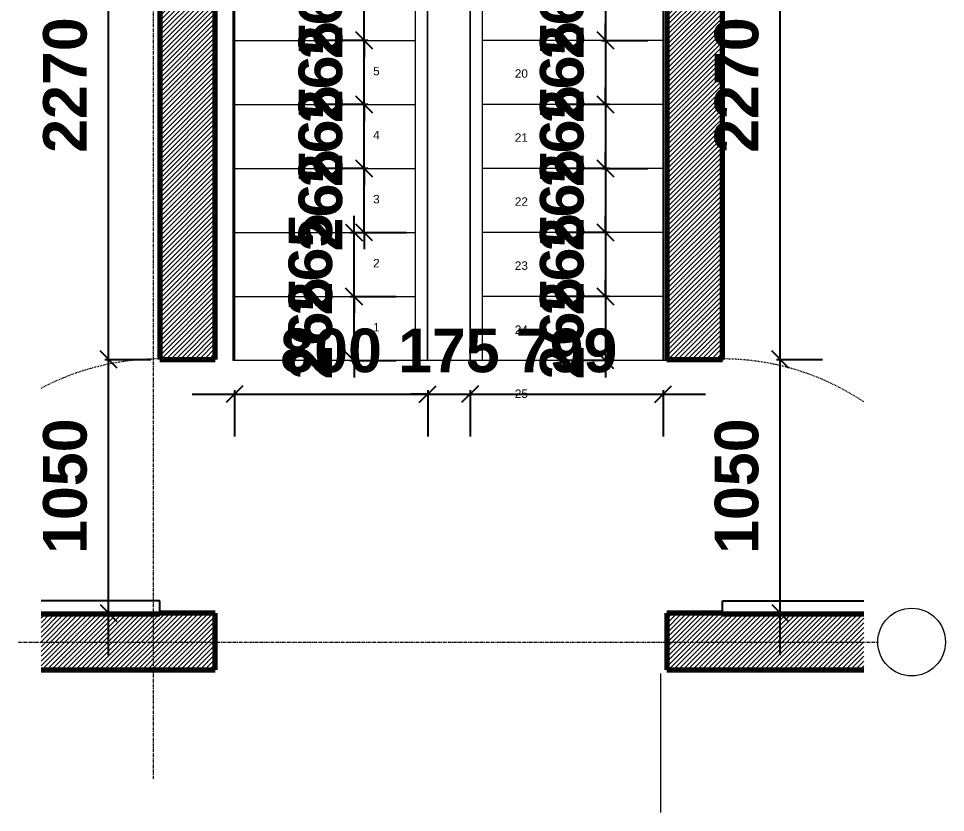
# Model space of a CAD drawing. Header units: inches. Extents: x 22 to 382261, y 22 to 371281.
# Drawn here: x 32462 to 36299, y 52683 to 55969 of the extents above; entities that cross this region are included whole.
import ezdxf

# ---------------------------------------------------------------- set-up
doc = ezdxf.new("R2010")
doc.units = ezdxf.units.IN
doc.header["$MEASUREMENT"] = 0
for name, pattern in [('Dash', [6.35, 3.175, -3.175]), ('Grid Line 1_2_', [22.225, 12.7, -3.175, 3.175, -3.175]), ('Overhead', [3.96875, 2.38125, -1.5875])]:
    doc.linetypes.add(name, pattern=pattern)
for name, color, linetype, lineweight in [('A-ANNO-DIMS', 211, 'Continuous', 9), ('A-AREA', 32, 'Continuous', 9), ('A-DOOR', 31, 'Continuous', 9), ('A-DOOR-HDLN', 31, 'Dash', 9), ('A-FLOR', 192, 'Continuous', 9), ('A-FLOR-HRAL', 11, 'Continuous', 9), ('A-WALL-PATT', 111, 'Continuous', 9), ('I-WALL', 2, 'Continuous', 9), ('S-GRID', 1, 'Continuous', 9), ('S-GRID-IDEN', 1, 'Continuous', 9), ('S-STRS', 31, 'Continuous', 9), ('S-STRS-ANNO', 31, 'Continuous', 9)]:
    doc.layers.add(name, color=color, linetype=linetype, lineweight=lineweight)
doc.styles.add('Arial', font='arial.ttf', dxfattribs={"height": 506.015625})
doc.styles.add('Arial_B_1', font='arialbd.ttf', dxfattribs={"height": 180.555556})
doc.dimstyles.new('1', dxfattribs={"dimscale": 304.8, "dimtxt": 178.545395, "dimasz": 0.227865, "dimexe": 0.574147, "dimexo": 0.0625, "dimgap": 0.287073, "dimtad": 1, "dimdec": 0, "dimzin": 0, "dimdsep": 46, "dimtxsty": 'Arial_B_1', "dimblk1": 'OBLIQUE', "dimblk2": 'OBLIQUE', "dimsah": 1, "dimcen": 0.09, "dimdle": 0.574147, "dimazin": 0, "dimtfac": 1, "dimtdec": 4, "dimtix": 1, "dimtmove": 0, "dimatfit": 3, "dimfxl": 0.574147, "dimfxlon": 1, "dimtvp": 1, "dimtolj": 1, "dimtzin": 0, "dimarcsym": 2})
pattern_1 = [(45, (21254.124, 44820.175), (-9.899495, 9.899495), [])]

# ---------------------------------------------------------------- blocks, each defined once
blk = doc.blocks.new('M_Single-Flush - 1050 DOORS 2 gym _ memebers room-944587-02-FIRST FLOOR DIM  STAIRS')
at = {"layer": 'A-DOOR', "lineweight": 25}
for p, q in [((525, -115), (474, -115)), ((474, -115), (474, -606.3)), ((525, -115), (525, -606.3))]:
    blk.add_line(p, q, dxfattribs=at)
at = {"layer": 'A-DOOR-HDLN'}
blk.add_arc((525, -115), 1051.7, 180, 207.8763, dxfattribs=at)
blk = doc.blocks.new('M_Single-Flush - 1050 DOORS-898826-02-FIRST FLOOR DIM  STAIRS')
at = {"layer": 'A-DOOR', "lineweight": 25}
for p, q in [((474, 115), (474, 700.2)), ((525, 115), (525, 700.2)), ((525, 115), (474, 115))]:
    blk.add_line(p, q, dxfattribs=at)
at = {"layer": 'A-DOOR-HDLN'}
blk.add_arc((525, 115), 1051.7, 146.1794, 180, dxfattribs=at)
blk = doc.blocks.new('Top Rail Type - Top Rail_Internal_-670082-02-FIRST FLOOR DIM  STAIRS')
at = {"layer": 'A-FLOR-HRAL'}
for p, q in [((12850.8, 12192), (12886, 12192)), ((12850.8, 12116.6), (12850.8, 12192)), ((12900.8, 12142), (12900.8, 12192)), ((12900.8, 12192), (13076.6, 12192)), ((13076.6, 12192), (13126.6, 12192)), ((13076.6, 12103.5), (13076.6, 12192)), ((13126.6, 12192), (13126.6, 12103.5)), ((13076.6, 12142), (12900.8, 12142)), ((12900.8, 12142), (12900.8, 12116.6)), ((12850.8, 9733.2), (12850.8, 12116.6)), ((12900.8, 12116.6), (12850.8, 12116.6)), ((12900.8, 12116.6), (12900.8, 9733.2)), ((13076.6, 9733.2), (13076.6, 12103.5)), ((13126.6, 12103.5), (13076.6, 12103.5)), ((13126.6, 12103.5), (13126.6, 9733.2)), ((13126.6, 9733.2), (13076.6, 9733.2))]:
    blk.add_line(p, q, dxfattribs=at)
blk = doc.blocks.new('Top Rail Type - Top Rail_Internal_-V1-02-FIRST FLOOR DIM  STAIRS')
at = {"layer": 'A-FLOR-HRAL'}
for p, q in [((12850.8, 12167), (12886, 12167)), ((12850.8, 12116.6), (12850.8, 12167)), ((12885.9, 12192), (12885.9, 12142)), ((12885.9, 12192), (13076.6, 12192)), ((13126.6, 12167), (13076.6, 12167)), ((13076.6, 12167), (13076.6, 12103.5)), ((13088.8, 12192), (13088.8, 12142)), ((13126.6, 12167), (13126.6, 12103.5)), ((12885.9, 12142), (13076.6, 12142)), ((12900.8, 12116.6), (12900.8, 12142)), ((12850.8, 9733.2), (12850.8, 12116.6)), ((12900.8, 9733.2), (12900.8, 12116.6)), ((13076.6, 12103.5), (13076.6, 9733.2)), ((13126.6, 12103.5), (13126.6, 9733.2)), ((13126.6, 9733.2), (13076.6, 9733.2))]:
    blk.add_line(p, q, dxfattribs=at)
blk = doc.blocks.new('Top Rail Type - Top Rail_Internal_-670101-02-FIRST FLOOR DIM  STAIRS')
at = {"layer": 'A-FLOR-HRAL'}
for p, q in [((12381.2, 12941.2), (12384, 12941.2)), ((12384, 12891.2), (12384, 12941.2)), ((12384, 12941.2), (13581.2, 12941.2)), ((12051.6, 12762.8), (12051.6, 12908.2)), ((13628.7, 12891.2), (13628.7, 12908.2)), ((12101.6, 12891.2), (12101.6, 12762.8)), ((12384, 12891.2), (12101.6, 12891.2)), ((13628.7, 12891.2), (12384, 12891.2)), ((13875.8, 12891.2), (13628.7, 12891.2)), ((13875.8, 12778.8), (13875.8, 12891.2)), ((13875.8, 12778.8), (13891.2, 12778.8)), ((13875.8, 9733.2), (13875.8, 12778.8)), ((12051.6, 12238.2), (12051.6, 12762.8)), ((12101.6, 12762.8), (12051.6, 12762.8)), ((12101.6, 12762.8), (12101.6, 9733.2)), ((13925.8, 9733.2), (13875.8, 9733.2)), ((13925.8, 9738.2), (13925.8, 9733.2))]:
    blk.add_line(p, q, dxfattribs=at)
blk = doc.blocks.new('Top Rail Type - Top Rail_Internal_-V2-02-FIRST FLOOR DIM  STAIRS')
at = {"layer": 'A-FLOR-HRAL'}
for p, q in [((12381.2, 12941.2), (12384, 12941.2)), ((12384, 12941.2), (13581.2, 12941.2)), ((12051.6, 12762.8), (12051.6, 12908.2)), ((12101.6, 12891.2), (12384, 12891.2)), ((12101.6, 12762.8), (12101.6, 12891.2)), ((12384, 12891.2), (13628.7, 12891.2)), ((13628.7, 12891.2), (13875.8, 12891.2)), ((13875.8, 12891.2), (13875.8, 12778.8)), ((13875.8, 12778.8), (13875.8, 9733.2)), ((12051.6, 12238.2), (12051.6, 12762.8)), ((12101.6, 9733.2), (12101.6, 12762.8)), ((13925.8, 9733.2), (13875.8, 9733.2)), ((13925.8, 9738.2), (13925.8, 9733.2))]:
    blk.add_line(p, q, dxfattribs=at)
blk = doc.blocks.new('Grid - Grid Head - Circle-749417-02-FIRST FLOOR DIM  STAIRS')
at = {"layer": 'S-GRID-IDEN'}
blk.add_circle((0, 0), 4, dxfattribs=at)
blk = doc.blocks.new('_Oblique')
at = {"color": 0, "linetype": 'ByBlock', "lineweight": -2}
blk.add_line((-0.5, -0.5), (0.5, 0.5), dxfattribs=at)
blk = doc.blocks.new('*D4959')
at = {"layer": 'A-ANNO-DIMS', "color": 0, "lineweight": -2, "transparency": 16777216}
for p, q in [((34891.4, 55348.4), (34891.4, 55417.8)), ((34907.3, 55348.4), (34716.4, 55348.4)), ((34891.4, 55348.4), (34891.4, 55083.4)), ((34907.3, 55083.4), (34716.4, 55083.4)), ((34891.4, 55083.4), (34891.4, 55013.9))]:
    blk.add_line(p, q, dxfattribs=at)
at = {"layer": 'Defpoints', "color": 0, "transparency": 16777216}
for p in [(34926.4, 55348.4), (34891.4, 55083.4), (34926.4, 55083.4)]:
    blk.add_point(p, dxfattribs=at)
at = {"layer": 'A-ANNO-DIMS', "color": 0, "lineweight": -2, "transparency": 16777216, "xscale": 69.45312499999999, "yscale": 69.45312499999999, "zscale": 69.45312499999999}
for p, rotation in [((34891.4, 55348.4), 270), ((34891.4, 55083.4), 90)]:
    blk.add_blockref('_Oblique', p, dxfattribs=dict(at, rotation=rotation))
at = {"layer": 'A-ANNO-DIMS', "color": 0, "transparency": 16777216, "insert": (34711.7, 55215.9), "char_height": 180.56, "width": 195.89, "attachment_point": 5, "rotation": 90, "style": 'Arial_B_1'}
blk.add_mtext('\\A1;265', dxfattribs=at)
blk = doc.blocks.new('*D4960')
at = {"layer": 'A-ANNO-DIMS', "color": 0, "lineweight": -2, "transparency": 16777216}
for p, q in [((34891.4, 55083.4), (34891.4, 55152.8)), ((34907.3, 55083.4), (34716.4, 55083.4)), ((34891.4, 55083.4), (34891.4, 54818.4)), ((34907.3, 54818.4), (34716.4, 54818.4)), ((34891.4, 54818.4), (34891.4, 54748.9))]:
    blk.add_line(p, q, dxfattribs=at)
at = {"layer": 'Defpoints', "color": 0, "transparency": 16777216}
for p in [(34926.4, 55083.4), (34891.4, 54818.4), (34926.4, 54818.4)]:
    blk.add_point(p, dxfattribs=at)
at = {"layer": 'A-ANNO-DIMS', "color": 0, "lineweight": -2, "transparency": 16777216, "xscale": 69.45312499999999, "yscale": 69.45312499999999, "zscale": 69.45312499999999}
for p, rotation in [((34891.4, 55083.4), 270), ((34891.4, 54818.4), 90)]:
    blk.add_blockref('_Oblique', p, dxfattribs=dict(at, rotation=rotation))
at = {"layer": 'A-ANNO-DIMS', "color": 0, "transparency": 16777216, "insert": (34711.7, 54950.9), "char_height": 180.56, "width": 195.89, "attachment_point": 5, "rotation": 90, "style": 'Arial_B_1'}
blk.add_mtext('\\A1;265', dxfattribs=at)
blk = doc.blocks.new('*D4961')
at = {"layer": 'A-ANNO-DIMS', "color": 0, "lineweight": -2, "transparency": 16777216}
for p, q in [((34891.4, 54818.4), (34891.4, 54887.8)), ((34907.3, 54818.4), (34716.4, 54818.4)), ((34891.4, 54818.4), (34891.4, 54553.4)), ((34907.3, 54553.4), (34716.4, 54553.4)), ((34891.4, 54553.4), (34891.4, 54483.9))]:
    blk.add_line(p, q, dxfattribs=at)
at = {"layer": 'Defpoints', "color": 0, "transparency": 16777216}
for p in [(34926.4, 54818.4), (34891.4, 54553.4), (34926.4, 54553.4)]:
    blk.add_point(p, dxfattribs=at)
at = {"layer": 'A-ANNO-DIMS', "color": 0, "lineweight": -2, "transparency": 16777216, "xscale": 69.45312499999999, "yscale": 69.45312499999999, "zscale": 69.45312499999999}
for p, rotation in [((34891.4, 54818.4), 270), ((34891.4, 54553.4), 90)]:
    blk.add_blockref('_Oblique', p, dxfattribs=dict(at, rotation=rotation))
at = {"layer": 'A-ANNO-DIMS', "color": 0, "transparency": 16777216, "insert": (34711.7, 54685.9), "char_height": 180.56, "width": 195.89, "attachment_point": 5, "rotation": 90, "style": 'Arial_B_1'}
blk.add_mtext('\\A1;265', dxfattribs=at)
blk = doc.blocks.new('*D4965')
at = {"layer": 'A-ANNO-DIMS', "color": 0, "lineweight": -2, "transparency": 16777216}
for p, q in [((34891.4, 56143.4), (34891.4, 56212.8)), ((34875.4, 56143.4), (35066.4, 56143.4)), ((34891.4, 56143.4), (34891.4, 55878.4)), ((34875.4, 55878.4), (35066.4, 55878.4)), ((34891.4, 55878.4), (34891.4, 55808.9))]:
    blk.add_line(p, q, dxfattribs=at)
at = {"layer": 'Defpoints', "color": 0, "transparency": 16777216}
for p in [(34856.4, 56143.4), (34856.4, 55878.4), (34891.4, 55878.4)]:
    blk.add_point(p, dxfattribs=at)
at = {"layer": 'A-ANNO-DIMS', "color": 0, "lineweight": -2, "transparency": 16777216, "xscale": 69.45312499999999, "yscale": 69.45312499999999, "zscale": 69.45312499999999}
for p, rotation in [((34891.4, 56143.4), 270), ((34891.4, 55878.4), 90)]:
    blk.add_blockref('_Oblique', p, dxfattribs=dict(at, rotation=rotation))
at = {"layer": 'A-ANNO-DIMS', "color": 0, "transparency": 16777216, "insert": (34711.7, 56010.9), "char_height": 180.56, "width": 195.89, "attachment_point": 5, "rotation": 90, "style": 'Arial_B_1'}
blk.add_mtext('\\A1;265', dxfattribs=at)
blk = doc.blocks.new('*D4966')
at = {"layer": 'A-ANNO-DIMS', "color": 0, "lineweight": -2, "transparency": 16777216}
for p, q in [((34891.4, 55878.4), (34891.4, 55947.8)), ((34875.4, 55878.4), (35066.4, 55878.4)), ((34891.4, 55878.4), (34891.4, 55613.4)), ((34907.3, 55613.4), (34716.4, 55613.4)), ((34891.4, 55613.4), (34891.4, 55543.9))]:
    blk.add_line(p, q, dxfattribs=at)
at = {"layer": 'Defpoints', "color": 0, "transparency": 16777216}
for p in [(34856.4, 55878.4), (34891.4, 55613.4), (34926.4, 55613.4)]:
    blk.add_point(p, dxfattribs=at)
at = {"layer": 'A-ANNO-DIMS', "color": 0, "lineweight": -2, "transparency": 16777216, "xscale": 69.45312499999999, "yscale": 69.45312499999999, "zscale": 69.45312499999999}
for p, rotation in [((34891.4, 55878.4), 270), ((34891.4, 55613.4), 90)]:
    blk.add_blockref('_Oblique', p, dxfattribs=dict(at, rotation=rotation))
at = {"layer": 'A-ANNO-DIMS', "color": 0, "transparency": 16777216, "insert": (34711.7, 55745.9), "char_height": 180.56, "width": 195.89, "attachment_point": 5, "rotation": 90, "style": 'Arial_B_1'}
blk.add_mtext('\\A1;265', dxfattribs=at)
blk = doc.blocks.new('*D4967')
at = {"layer": 'A-ANNO-DIMS', "color": 0, "lineweight": -2, "transparency": 16777216}
for p, q in [((34891.4, 55613.4), (34891.4, 55682.8)), ((34907.3, 55613.4), (34716.4, 55613.4)), ((34891.4, 55613.4), (34891.4, 55348.4)), ((34875.4, 55348.4), (35066.4, 55348.4)), ((34891.4, 55348.4), (34891.4, 55278.9))]:
    blk.add_line(p, q, dxfattribs=at)
at = {"layer": 'Defpoints', "color": 0, "transparency": 16777216}
for p in [(34926.4, 55613.4), (34856.4, 55348.4), (34891.4, 55348.4)]:
    blk.add_point(p, dxfattribs=at)
at = {"layer": 'A-ANNO-DIMS', "color": 0, "lineweight": -2, "transparency": 16777216, "xscale": 69.45312499999999, "yscale": 69.45312499999999, "zscale": 69.45312499999999}
for p, rotation in [((34891.4, 55613.4), 270), ((34891.4, 55348.4), 90)]:
    blk.add_blockref('_Oblique', p, dxfattribs=dict(at, rotation=rotation))
at = {"layer": 'A-ANNO-DIMS', "color": 0, "transparency": 16777216, "insert": (34711.7, 55480.9), "char_height": 180.56, "width": 195.89, "attachment_point": 5, "rotation": 90, "style": 'Arial_B_1'}
blk.add_mtext('\\A1;265', dxfattribs=at)
blk = doc.blocks.new('*D4973')
at = {"layer": 'A-ANNO-DIMS', "color": 0, "lineweight": -2, "transparency": 16777216}
for p, q in [((33850.5, 54818.4), (33850.5, 54887.8)), ((33834.6, 54818.4), (34025.5, 54818.4)), ((33850.5, 54553.4), (33850.5, 54818.4)), ((33834.6, 54553.4), (34025.5, 54553.4)), ((33850.5, 54553.4), (33850.5, 54483.9))]:
    blk.add_line(p, q, dxfattribs=at)
at = {"layer": 'Defpoints', "color": 0, "transparency": 16777216}
for p in [(33815.5, 54818.4), (33850.5, 54818.4), (33815.5, 54553.4)]:
    blk.add_point(p, dxfattribs=at)
at = {"layer": 'A-ANNO-DIMS', "color": 0, "lineweight": -2, "transparency": 16777216, "xscale": 69.45312499999999, "yscale": 69.45312499999999, "zscale": 69.45312499999999}
for p, rotation in [((33850.5, 54818.4), 270), ((33850.5, 54553.4), 90)]:
    blk.add_blockref('_Oblique', p, dxfattribs=dict(at, rotation=rotation))
at = {"layer": 'A-ANNO-DIMS', "color": 0, "transparency": 16777216, "insert": (33670.8, 54685.9), "char_height": 180.56, "width": 195.89, "attachment_point": 5, "rotation": 90, "style": 'Arial_B_1'}
blk.add_mtext('\\A1;265', dxfattribs=at)
blk = doc.blocks.new('*D4974')
at = {"layer": 'A-ANNO-DIMS', "color": 0, "lineweight": -2, "transparency": 16777216}
for p, q in [((33850.5, 55083.4), (33850.5, 55152.8)), ((33834.6, 55083.4), (34025.5, 55083.4)), ((33850.5, 54818.4), (33850.5, 55083.4)), ((33834.6, 54818.4), (34025.5, 54818.4)), ((33850.5, 54818.4), (33850.5, 54748.9))]:
    blk.add_line(p, q, dxfattribs=at)
at = {"layer": 'Defpoints', "color": 0, "transparency": 16777216}
for p in [(33815.5, 55083.4), (33850.5, 55083.4), (33815.5, 54818.4)]:
    blk.add_point(p, dxfattribs=at)
at = {"layer": 'A-ANNO-DIMS', "color": 0, "lineweight": -2, "transparency": 16777216, "xscale": 69.45312499999999, "yscale": 69.45312499999999, "zscale": 69.45312499999999}
for p, rotation in [((33850.5, 55083.4), 270), ((33850.5, 54818.4), 90)]:
    blk.add_blockref('_Oblique', p, dxfattribs=dict(at, rotation=rotation))
at = {"layer": 'A-ANNO-DIMS', "color": 0, "transparency": 16777216, "insert": (33670.8, 54950.9), "char_height": 180.56, "width": 195.89, "attachment_point": 5, "rotation": 90, "style": 'Arial_B_1'}
blk.add_mtext('\\A1;265', dxfattribs=at)
blk = doc.blocks.new('*D4975')
at = {"layer": 'A-ANNO-DIMS', "color": 0, "lineweight": -2, "transparency": 16777216}
for p, q in [((33892.2, 55348.4), (33892.2, 55417.8)), ((33908.2, 55348.4), (33717.2, 55348.4)), ((33892.2, 55083.4), (33892.2, 55348.4)), ((33876.3, 55083.4), (34067.2, 55083.4)), ((33892.2, 55083.4), (33892.2, 55013.9))]:
    blk.add_line(p, q, dxfattribs=at)
at = {"layer": 'Defpoints', "color": 0, "transparency": 16777216}
for p in [(33892.2, 55348.4), (33927.2, 55348.4), (33857.2, 55083.4)]:
    blk.add_point(p, dxfattribs=at)
at = {"layer": 'A-ANNO-DIMS', "color": 0, "lineweight": -2, "transparency": 16777216, "xscale": 69.45312499999999, "yscale": 69.45312499999999, "zscale": 69.45312499999999}
for p, rotation in [((33892.2, 55348.4), 270), ((33892.2, 55083.4), 90)]:
    blk.add_blockref('_Oblique', p, dxfattribs=dict(at, rotation=rotation))
at = {"layer": 'A-ANNO-DIMS', "color": 0, "transparency": 16777216, "insert": (33712.5, 55215.9), "char_height": 180.56, "width": 195.89, "attachment_point": 5, "rotation": 90, "style": 'Arial_B_1'}
blk.add_mtext('\\A1;265', dxfattribs=at)
blk = doc.blocks.new('*D4976')
at = {"layer": 'A-ANNO-DIMS', "color": 0, "lineweight": -2, "transparency": 16777216}
for p, q in [((33892.2, 55613.4), (33892.2, 55682.8)), ((33908.2, 55613.4), (33717.2, 55613.4)), ((33892.2, 55348.4), (33892.2, 55613.4)), ((33908.2, 55348.4), (33717.2, 55348.4)), ((33892.2, 55348.4), (33892.2, 55278.9))]:
    blk.add_line(p, q, dxfattribs=at)
at = {"layer": 'Defpoints', "color": 0, "transparency": 16777216}
for p in [(33892.2, 55613.4), (33927.2, 55613.4), (33927.2, 55348.4)]:
    blk.add_point(p, dxfattribs=at)
at = {"layer": 'A-ANNO-DIMS', "color": 0, "lineweight": -2, "transparency": 16777216, "xscale": 69.45312499999999, "yscale": 69.45312499999999, "zscale": 69.45312499999999}
for p, rotation in [((33892.2, 55613.4), 270), ((33892.2, 55348.4), 90)]:
    blk.add_blockref('_Oblique', p, dxfattribs=dict(at, rotation=rotation))
at = {"layer": 'A-ANNO-DIMS', "color": 0, "transparency": 16777216, "insert": (33712.5, 55480.9), "char_height": 180.56, "width": 195.89, "attachment_point": 5, "rotation": 90, "style": 'Arial_B_1'}
blk.add_mtext('\\A1;265', dxfattribs=at)
blk = doc.blocks.new('*D4977')
at = {"layer": 'A-ANNO-DIMS', "color": 0, "lineweight": -2, "transparency": 16777216}
for p, q in [((33892.2, 55878.4), (33892.2, 55947.8)), ((33908.2, 55878.4), (33717.2, 55878.4)), ((33892.2, 55613.4), (33892.2, 55878.4)), ((33908.2, 55613.4), (33717.2, 55613.4)), ((33892.2, 55613.4), (33892.2, 55543.9))]:
    blk.add_line(p, q, dxfattribs=at)
at = {"layer": 'Defpoints', "color": 0, "transparency": 16777216}
for p in [(33892.2, 55878.4), (33927.2, 55878.4), (33927.2, 55613.4)]:
    blk.add_point(p, dxfattribs=at)
at = {"layer": 'A-ANNO-DIMS', "color": 0, "lineweight": -2, "transparency": 16777216, "xscale": 69.45312499999999, "yscale": 69.45312499999999, "zscale": 69.45312499999999}
for p, rotation in [((33892.2, 55878.4), 270), ((33892.2, 55613.4), 90)]:
    blk.add_blockref('_Oblique', p, dxfattribs=dict(at, rotation=rotation))
at = {"layer": 'A-ANNO-DIMS', "color": 0, "transparency": 16777216, "insert": (33712.5, 55745.9), "char_height": 180.56, "width": 195.89, "attachment_point": 5, "rotation": 90, "style": 'Arial_B_1'}
blk.add_mtext('\\A1;265', dxfattribs=at)
blk = doc.blocks.new('*D4978')
at = {"layer": 'A-ANNO-DIMS', "color": 0, "lineweight": -2, "transparency": 16777216}
for p, q in [((33892.2, 56143.4), (33892.2, 56212.8)), ((33908.2, 56143.4), (33717.2, 56143.4)), ((33892.2, 55878.4), (33892.2, 56143.4)), ((33908.2, 55878.4), (33717.2, 55878.4)), ((33892.2, 55878.4), (33892.2, 55808.9))]:
    blk.add_line(p, q, dxfattribs=at)
at = {"layer": 'Defpoints', "color": 0, "transparency": 16777216}
for p in [(33892.2, 56143.4), (33927.2, 56143.4), (33927.2, 55878.4)]:
    blk.add_point(p, dxfattribs=at)
at = {"layer": 'A-ANNO-DIMS', "color": 0, "lineweight": -2, "transparency": 16777216, "xscale": 69.45312499999999, "yscale": 69.45312499999999, "zscale": 69.45312499999999}
for p, rotation in [((33892.2, 56143.4), 270), ((33892.2, 55878.4), 90)]:
    blk.add_blockref('_Oblique', p, dxfattribs=dict(at, rotation=rotation))
at = {"layer": 'A-ANNO-DIMS', "color": 0, "transparency": 16777216, "insert": (33712.5, 56010.9), "char_height": 180.56, "width": 195.89, "attachment_point": 5, "rotation": 90, "style": 'Arial_B_1'}
blk.add_mtext('\\A1;265', dxfattribs=at)
blk = doc.blocks.new('*D4982')
at = {"layer": 'A-ANNO-DIMS', "color": 0, "lineweight": -2, "transparency": 16777216}
for p, q in [((33180.7, 54414.3), (34330.3, 54414.3)), ((33355.7, 54430.2), (33355.7, 54239.3)), ((34155.3, 54430.2), (34155.3, 54239.3))]:
    blk.add_line(p, q, dxfattribs=at)
at = {"layer": 'Defpoints', "color": 0, "transparency": 16777216}
for p in [(33355.7, 54449.3), (34155.3, 54449.3), (34155.3, 54414.3)]:
    blk.add_point(p, dxfattribs=at)
at = {"layer": 'A-ANNO-DIMS', "color": 0, "lineweight": -2, "transparency": 16777216, "xscale": 69.45312499999999, "yscale": 69.45312499999999, "zscale": 69.45312499999999, "rotation": 180}
blk.add_blockref('_Oblique', (33355.7, 54414.3), dxfattribs=at)
at = {"layer": 'A-ANNO-DIMS', "color": 0, "lineweight": -2, "transparency": 16777216, "xscale": 69.45312499999999, "yscale": 69.45312499999999, "zscale": 69.45312499999999}
blk.add_blockref('_Oblique', (34155.3, 54414.3), dxfattribs=at)
at = {"layer": 'A-ANNO-DIMS', "color": 0, "transparency": 16777216, "insert": (33755.5, 54594), "char_height": 180.56, "width": 195.89, "attachment_point": 5, "style": 'Arial_B_1'}
blk.add_mtext('\\A1;800', dxfattribs=at)
blk = doc.blocks.new('*D4983')
at = {"layer": 'A-ANNO-DIMS', "color": 0, "lineweight": -2, "transparency": 16777216}
for p, q in [((34155.3, 54414.3), (34085.9, 54414.3)), ((34155.3, 54430.2), (34155.3, 54239.3)), ((34155.3, 54414.3), (34330.7, 54414.3)), ((34330.7, 54430.2), (34330.7, 54239.3)), ((34330.7, 54414.3), (34400.2, 54414.3))]:
    blk.add_line(p, q, dxfattribs=at)
at = {"layer": 'Defpoints', "color": 0, "transparency": 16777216}
for p in [(34155.3, 54449.3), (34330.7, 54449.3), (34330.7, 54414.3)]:
    blk.add_point(p, dxfattribs=at)
at = {"layer": 'A-ANNO-DIMS', "color": 0, "lineweight": -2, "transparency": 16777216, "xscale": 69.45312499999999, "yscale": 69.45312499999999, "zscale": 69.45312499999999}
blk.add_blockref('_Oblique', (34155.3, 54414.3), dxfattribs=at)
at = {"layer": 'A-ANNO-DIMS', "color": 0, "lineweight": -2, "transparency": 16777216, "xscale": 69.45312499999999, "yscale": 69.45312499999999, "zscale": 69.45312499999999, "rotation": 180}
blk.add_blockref('_Oblique', (34330.7, 54414.3), dxfattribs=at)
at = {"layer": 'A-ANNO-DIMS', "color": 0, "transparency": 16777216, "insert": (34243, 54593.9), "char_height": 180.56, "width": 195.89, "attachment_point": 5, "style": 'Arial_B_1'}
blk.add_mtext('\\A1;175', dxfattribs=at)
blk = doc.blocks.new('*D4984')
at = {"layer": 'A-ANNO-DIMS', "color": 0, "lineweight": -2, "transparency": 16777216}
for p, q in [((34155.7, 54414.3), (35304.9, 54414.3)), ((34330.7, 54430.2), (34330.7, 54239.3)), ((35129.9, 54430.2), (35129.9, 54239.3))]:
    blk.add_line(p, q, dxfattribs=at)
at = {"layer": 'Defpoints', "color": 0, "transparency": 16777216}
for p in [(34330.7, 54449.3), (35129.9, 54449.3), (35129.9, 54414.3)]:
    blk.add_point(p, dxfattribs=at)
at = {"layer": 'A-ANNO-DIMS', "color": 0, "lineweight": -2, "transparency": 16777216, "xscale": 69.45312499999999, "yscale": 69.45312499999999, "zscale": 69.45312499999999, "rotation": 180}
blk.add_blockref('_Oblique', (34330.7, 54414.3), dxfattribs=at)
at = {"layer": 'A-ANNO-DIMS', "color": 0, "lineweight": -2, "transparency": 16777216, "xscale": 69.45312499999999, "yscale": 69.45312499999999, "zscale": 69.45312499999999}
blk.add_blockref('_Oblique', (35129.9, 54414.3), dxfattribs=at)
at = {"layer": 'A-ANNO-DIMS', "color": 0, "transparency": 16777216, "insert": (34730.3, 54594), "char_height": 180.56, "width": 195.89, "attachment_point": 5, "style": 'Arial_B_1'}
blk.add_mtext('\\A1;799', dxfattribs=at)
blk = doc.blocks.new('*D4985')
at = {"layer": 'A-ANNO-DIMS', "color": 0, "lineweight": -2, "transparency": 16777216}
for p, q in [((32834.5, 53333.4), (32834.5, 54733.4)), ((32818.6, 54558.4), (33009.5, 54558.4)), ((32818.6, 53508.4), (33009.5, 53508.4))]:
    blk.add_line(p, q, dxfattribs=at)
at = {"layer": 'Defpoints', "color": 0, "transparency": 16777216}
for p in [(32799.5, 54558.4), (32834.5, 54558.4), (32799.5, 53508.4)]:
    blk.add_point(p, dxfattribs=at)
at = {"layer": 'A-ANNO-DIMS', "color": 0, "lineweight": -2, "transparency": 16777216, "xscale": 69.45312499999999, "yscale": 69.45312499999999, "zscale": 69.45312499999999}
for p, rotation in [((32834.5, 54558.4), 90), ((32834.5, 53508.4), 270)]:
    blk.add_blockref('_Oblique', p, dxfattribs=dict(at, rotation=rotation))
at = {"layer": 'A-ANNO-DIMS', "color": 0, "transparency": 16777216, "insert": (32654.8, 54033.4), "char_height": 180.56, "width": 261.186, "attachment_point": 5, "rotation": 90, "style": 'Arial_B_1'}
blk.add_mtext('\\A1;1050', dxfattribs=at)
blk = doc.blocks.new('*D4986')
at = {"layer": 'A-ANNO-DIMS', "color": 0, "lineweight": -2, "transparency": 16777216}
for p, q in [((32834.5, 54383.4), (32834.5, 57003.4)), ((32818.6, 56828.4), (33009.5, 56828.4)), ((32818.6, 54558.4), (33009.5, 54558.4))]:
    blk.add_line(p, q, dxfattribs=at)
at = {"layer": 'Defpoints', "color": 0, "transparency": 16777216}
for p in [(32799.5, 56828.4), (32834.5, 56828.4), (32799.5, 54558.4)]:
    blk.add_point(p, dxfattribs=at)
at = {"layer": 'A-ANNO-DIMS', "color": 0, "lineweight": -2, "transparency": 16777216, "xscale": 69.45312499999999, "yscale": 69.45312499999999, "zscale": 69.45312499999999}
for p, rotation in [((32834.5, 56828.4), 90), ((32834.5, 54558.4), 270)]:
    blk.add_blockref('_Oblique', p, dxfattribs=dict(at, rotation=rotation))
at = {"layer": 'A-ANNO-DIMS', "color": 0, "transparency": 16777216, "insert": (32654.8, 55693.4), "char_height": 180.56, "width": 261.186, "attachment_point": 5, "rotation": 90, "style": 'Arial_B_1'}
blk.add_mtext('\\A1;2270', dxfattribs=at)
blk = doc.blocks.new('*D4987')
at = {"layer": 'A-ANNO-DIMS', "color": 0, "lineweight": -2, "transparency": 16777216}
for p, q in [((35614.7, 53333.4), (35614.7, 54733.4)), ((35598.7, 54558.4), (35789.7, 54558.4)), ((35598.7, 53508.4), (35789.7, 53508.4))]:
    blk.add_line(p, q, dxfattribs=at)
at = {"layer": 'Defpoints', "color": 0, "transparency": 16777216}
for p in [(35579.7, 54558.4), (35614.7, 54558.4), (35579.7, 53508.4)]:
    blk.add_point(p, dxfattribs=at)
at = {"layer": 'A-ANNO-DIMS', "color": 0, "lineweight": -2, "transparency": 16777216, "xscale": 69.45312499999999, "yscale": 69.45312499999999, "zscale": 69.45312499999999}
for p, rotation in [((35614.7, 54558.4), 90), ((35614.7, 53508.4), 270)]:
    blk.add_blockref('_Oblique', p, dxfattribs=dict(at, rotation=rotation))
at = {"layer": 'A-ANNO-DIMS', "color": 0, "transparency": 16777216, "insert": (35435, 54033.4), "char_height": 180.56, "width": 261.186, "attachment_point": 5, "rotation": 90, "style": 'Arial_B_1'}
blk.add_mtext('\\A1;1050', dxfattribs=at)
blk = doc.blocks.new('*D4988')
at = {"layer": 'A-ANNO-DIMS', "color": 0, "lineweight": -2, "transparency": 16777216}
for p, q in [((35614.7, 54383.4), (35614.7, 57003.4)), ((35598.7, 56828.4), (35789.7, 56828.4)), ((35598.7, 54558.4), (35789.7, 54558.4))]:
    blk.add_line(p, q, dxfattribs=at)
at = {"layer": 'Defpoints', "color": 0, "transparency": 16777216}
for p in [(35579.7, 56828.4), (35614.7, 56828.4), (35579.7, 54558.4)]:
    blk.add_point(p, dxfattribs=at)
at = {"layer": 'A-ANNO-DIMS', "color": 0, "lineweight": -2, "transparency": 16777216, "xscale": 69.45312499999999, "yscale": 69.45312499999999, "zscale": 69.45312499999999}
for p, rotation in [((35614.7, 56828.4), 90), ((35614.7, 54558.4), 270)]:
    blk.add_blockref('_Oblique', p, dxfattribs=dict(at, rotation=rotation))
at = {"layer": 'A-ANNO-DIMS', "color": 0, "transparency": 16777216, "insert": (35435, 55693.4), "char_height": 180.56, "width": 261.186, "attachment_point": 5, "rotation": 90, "style": 'Arial_B_1'}
blk.add_mtext('\\A1;2270', dxfattribs=at)

msp = doc.modelspace()

# ---------------------------------------------------------------- hatches: boundary and pattern name
at = {"layer": 'A-WALL-PATT'}
h = msp.add_hatch(dxfattribs=at)
h.set_pattern_fill('FP_1', color=256, style=0, pattern_type=2)
h.set_pattern_definition(pattern_1)
h.paths.add_polyline_path([(33276.1, 53503.4), (33276.1, 53508.4), (33046.1, 53508.4), (33046.1, 53503.4)])
h.paths.add_polyline_path([(33046.1, 54558.4), (33276.1, 54558.4), (33275.7, 57058.4), (33046.1, 57058.4), (33046.1, 55713)])
h = msp.add_hatch(dxfattribs=at)
h.set_pattern_fill('FP_1', color=256, style=0, pattern_type=2)
h.set_pattern_definition(pattern_1)
h.paths.add_polyline_path([(35375.3, 53503.4), (35375.3, 53508.4), (35145.3, 53508.4), (35145.3, 53503.4)])
h.paths.add_polyline_path([(35375.3, 54558.4), (35375.3, 56943.4), (35145.3, 56943.4), (35145.3, 54558.4)])
h = msp.add_hatch(dxfattribs=at)
h.set_pattern_fill('FP_1', color=256, style=0, pattern_type=2)
h.set_pattern_definition(pattern_1)
h.paths.add_polyline_path([(33276.1, 53273.4), (33276.1, 53503.4), (32554.9, 53503.4), (32554.9, 53273.4)])
h.paths.add_polyline_path([(35960.5, 53273.4), (35960.5, 53503.4), (35145.3, 53503.4), (35145.3, 53273.4)])

# ---------------------------------------------------------------- linework, layer by layer
at = {"layer": 'A-ANNO-DIMS'}
for p, q in [((33350.3, 54553.4), (33350.3, 57058.4)), ((35129.9, 55083.4), (34380.7, 55083.4)), ((35129.9, 55083.4), (34380.7, 55083.4))]:
    msp.add_line(p, q, dxfattribs=at)
at = {"layer": 'A-AREA'}
msp.add_line((35120.3, 52683.1), (35120.3, 53258.3), dxfattribs=at)
at = {"layer": 'A-FLOR'}
for p, q in [((34330.7, 54553.4), (33350.3, 54553.4)), ((35129.9, 54553.4), (34380.7, 54553.4)), ((35375.3, 54553.4), (35179.9, 54553.4)), ((35375.3, 54558.4), (35375.3, 54553.4))]:
    msp.add_line(p, q, dxfattribs=at)
at = {"layer": 'I-WALL', "lineweight": 70}
for p, q in [((35145.3, 57728.4), (35145.3, 54558.4)), ((33276.1, 54558.4), (33276.1, 57058.4)), ((33046.1, 56828.4), (33046.1, 54558.4)), ((35375.3, 54558.4), (35375.3, 56828.4)), ((33046.1, 54558.4), (33276.1, 54558.4)), ((35145.3, 54558.4), (35375.3, 54558.4)), ((33046.1, 53503.4), (32554.9, 53503.4)), ((33276.1, 53508.4), (33046.1, 53508.4)), ((33046.1, 53508.4), (33046.1, 53503.4)), ((33276.1, 53273.4), (33276.1, 53508.4)), ((35145.3, 53508.4), (35145.3, 53273.4)), ((35375.3, 53508.4), (35145.3, 53508.4)), ((35375.3, 53503.4), (35375.3, 53508.4)), ((35960.5, 53503.4), (35375.3, 53503.4)), ((32554.9, 53273.4), (33276.1, 53273.4)), ((35145.3, 53273.4), (35960.5, 53273.4))]:
    msp.add_line(p, q, dxfattribs=at)
at = {"layer": 'S-GRID', "linetype": 'Grid Line 1_2_'}
for p, q in [((33020.3, 52822.6), (33020.3, 58835.6)), ((32461.8, 53388.4), (36018.6, 53388.4))]:
    msp.add_line(p, q, dxfattribs=at)
at = {"layer": 'S-STRS'}
for p, q in [((34155.3, 55878.4), (34155.3, 56143.4)), ((34330.3, 56143.4), (34330.3, 55878.4)), ((33355.7, 55878.4), (34104.9, 55878.4)), ((33355.7, 55878.4), (34104.9, 55878.4)), ((34155.3, 55613.4), (34155.3, 55878.4)), ((34330.3, 55878.4), (34330.3, 55613.4)), ((35129.9, 55878.4), (34380.7, 55878.4)), ((33355.7, 55613.4), (34104.9, 55613.4)), ((33355.7, 55613.4), (34104.9, 55613.4)), ((34155.3, 55348.4), (34155.3, 55613.4)), ((34330.3, 55613.4), (34330.3, 55348.4)), ((35129.9, 55613.4), (34380.7, 55613.4)), ((33355.7, 55348.4), (34104.9, 55348.4)), ((33355.7, 55348.4), (34104.9, 55348.4)), ((34155.3, 55083.4), (34155.3, 55348.4)), ((34330.3, 55348.4), (34330.3, 55083.4)), ((35129.9, 55348.4), (34380.7, 55348.4)), ((33355.7, 55083.4), (34104.9, 55083.4)), ((33355.7, 55083.4), (34104.9, 55083.4)), ((34155.3, 54818.4), (34155.3, 55083.4)), ((34330.3, 55083.4), (34330.3, 54818.4)), ((33355.7, 54818.4), (34104.9, 54818.4)), ((33355.7, 54818.4), (34104.9, 54818.4)), ((34155.3, 54553.4), (34155.3, 54818.4)), ((34330.3, 54818.4), (34330.3, 54553.4)), ((35129.9, 54818.4), (34380.7, 54818.4)), ((35129.9, 54553.4), (34380.7, 54553.4)), ((35180.3, 54558.4), (35180.3, 54553.4))]:
    msp.add_line(p, q, dxfattribs=at)
at = {"layer": 'S-STRS', "linetype": 'Overhead'}
for p, q in [((35129.9, 55878.4), (34380.7, 55878.4)), ((35129.9, 55613.4), (34380.7, 55613.4)), ((35129.9, 55348.4), (34380.7, 55348.4)), ((35129.9, 54818.4), (34380.7, 54818.4))]:
    msp.add_line(p, q, dxfattribs=at)

# ---------------------------------------------------------------- block references
at = {"layer": 'A-ANNO-DIMS'}
for name in ['Top Rail Type - Top Rail_Internal_-670101-02-FIRST FLOOR DIM  STAIRS', 'Top Rail Type - Top Rail_Internal_-V2-02-FIRST FLOOR DIM  STAIRS']:
    msp.add_blockref(name, (21254.1, 44820.2), dxfattribs=at)
at = {"layer": 'A-DOOR-HDLN', "rotation": 270}
for name, p in [('M_Single-Flush - 1050 DOORS 2 gym _ memebers room-944587-02-FIRST FLOOR DIM  STAIRS', (33161.1, 54033.4)), ('M_Single-Flush - 1050 DOORS-898826-02-FIRST FLOOR DIM  STAIRS', (35260.3, 54033.4))]:
    msp.add_blockref(name, p, dxfattribs=at)
at = {"layer": 'A-FLOR-HRAL'}
for name in ['Top Rail Type - Top Rail_Internal_-670082-02-FIRST FLOOR DIM  STAIRS', 'Top Rail Type - Top Rail_Internal_-V1-02-FIRST FLOOR DIM  STAIRS']:
    msp.add_blockref(name, (21254.1, 44820.2), dxfattribs=at)
at = {"layer": 'S-GRID-IDEN', "xscale": 34.99999999999999, "yscale": 34.99999999999999, "zscale": 34.99999999999999, "rotation": 269.9999999999994}
msp.add_blockref('Grid - Grid Head - Circle-749417-02-FIRST FLOOR DIM  STAIRS', (36158.6, 53388.4), dxfattribs=at)

# ---------------------------------------------------------------- texts
at = {"layer": 'S-STRS-ANNO', "char_height": 35, "attachment_point": 1, "line_spacing_factor": 0.941778, "style": 'Arial'}
for s, insert, width in [('5', (33929.4, 55768.8), 32.303), ('20', (34515.9, 55758.8), 64.606), ('4', (33929.4, 55503.8), 32.303), ('21', (34515.9, 55493.8), 64.606), ('3', (33929.4, 55238.8), 32.303), ('22', (34515.9, 55228.8), 64.606), ('2', (33929.4, 54973.8), 32.303), ('23', (34515.9, 54963.8), 64.606), ('1', (33929.4, 54708.8), 32.303), ('24', (34515.9, 54698.8), 64.606), ('25', (34515.9, 54433.8), 64.606)]:
    msp.add_mtext(s, dxfattribs=dict(at, insert=insert, width=width))

# ---------------------------------------------------------------- dimensions: what is measured, and where the dimension line sits
at = {"layer": 'A-ANNO-DIMS'}
for base, p1, p2, picture, middle in [((32834.5, 56828.4), (32799.5, 54558.4), (32799.5, 56828.4), '*D4986', (32654.8, 55693.4)), ((35614.7, 56828.4), (35579.7, 54558.4), (35579.7, 56828.4), '*D4988', (35435, 55693.4)), ((33892.2, 56143.4), (33927.2, 55878.4), (33927.2, 56143.4), '*D4978', (33712.5, 56010.9)), ((34891.4, 55878.4), (34856.4, 56143.4), (34856.4, 55878.4), '*D4965', (34711.7, 56010.9)), ((33892.2, 55878.4), (33927.2, 55613.4), (33927.2, 55878.4), '*D4977', (33712.5, 55745.9)), ((34891.4, 55613.4), (34856.4, 55878.4), (34926.4, 55613.4), '*D4966', (34711.7, 55745.9)), ((33892.2, 55613.4), (33927.2, 55348.4), (33927.2, 55613.4), '*D4976', (33712.5, 55480.9)), ((34891.4, 55348.4), (34926.4, 55613.4), (34856.4, 55348.4), '*D4967', (34711.7, 55480.9)), ((33892.2, 55348.4), (33857.2, 55083.4), (33927.2, 55348.4), '*D4975', (33712.5, 55215.9)), ((34891.4, 55083.4), (34926.4, 55348.4), (34926.4, 55083.4), '*D4959', (34711.7, 55215.9)), ((33850.5, 55083.4), (33815.5, 54818.4), (33815.5, 55083.4), '*D4974', (33670.8, 54950.9)), ((34891.4, 54818.4), (34926.4, 55083.4), (34926.4, 54818.4), '*D4960', (34711.7, 54950.9)), ((33850.5, 54818.4), (33815.5, 54553.4), (33815.5, 54818.4), '*D4973', (33670.8, 54685.9)), ((34891.4, 54553.4), (34926.4, 54818.4), (34926.4, 54553.4), '*D4961', (34711.7, 54685.9)), ((32834.5, 54558.4), (32799.5, 53508.4), (32799.5, 54558.4), '*D4985', (32654.8, 54033.4)), ((35614.7, 54558.4), (35579.7, 53508.4), (35579.7, 54558.4), '*D4987', (35435, 54033.4))]:
    dim = msp.add_linear_dim(base=base, p1=p1, p2=p2, angle=90, dimstyle='1', override={"dimpost": '<>', "dimfxl": 900}, dxfattribs=at)
    dim.commit()
    dim.dimension.update_dxf_attribs({"geometry": picture, "text_midpoint": middle})
for base, p1, p2, picture, middle in [((34155.3, 54414.3), (33355.7, 54449.3), (34155.3, 54449.3), '*D4982', (33755.5, 54594)), ((34330.7, 54414.3), (34155.3, 54449.3), (34330.7, 54449.3), '*D4983', (34243, 54593.9)), ((35129.9, 54414.3), (34330.7, 54449.3), (35129.9, 54449.3), '*D4984', (34730.3, 54594))]:
    dim = msp.add_linear_dim(base=base, p1=p1, p2=p2, dimstyle='1', override={"dimpost": '<>', "dimfxl": 900}, dxfattribs=at)
    dim.commit()
    dim.dimension.update_dxf_attribs({"geometry": picture, "text_midpoint": middle})

doc.saveas('drawing.dxf')
